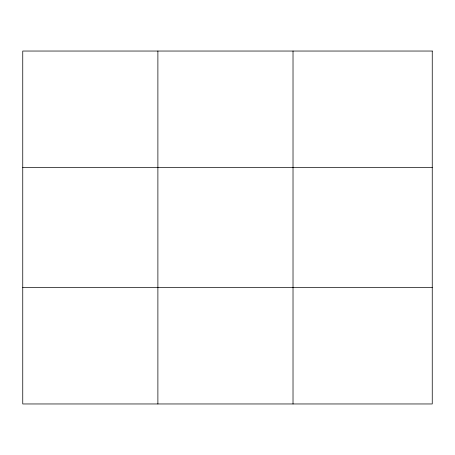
<?xml version="1.0" encoding="UTF-8"?>
<svg xmlns="http://www.w3.org/2000/svg" width="455" height="455" viewBox="0 0 455 455"><rect width="100%" height="100%" fill="white"/><g stroke="black" fill="none" stroke-linecap="round" stroke-linejoin="round"><path stroke-width="0.68" d="M157.885 403.96L157.885 51.04M293.02 403.96L293.02 51.04M22.75 167.503L432.25 167.503M22.75 287.497L432.25 287.497M432.25 51.04L432.25 403.96L22.75 403.96L22.75 51.04L432.25 51.04"/></g></svg>
